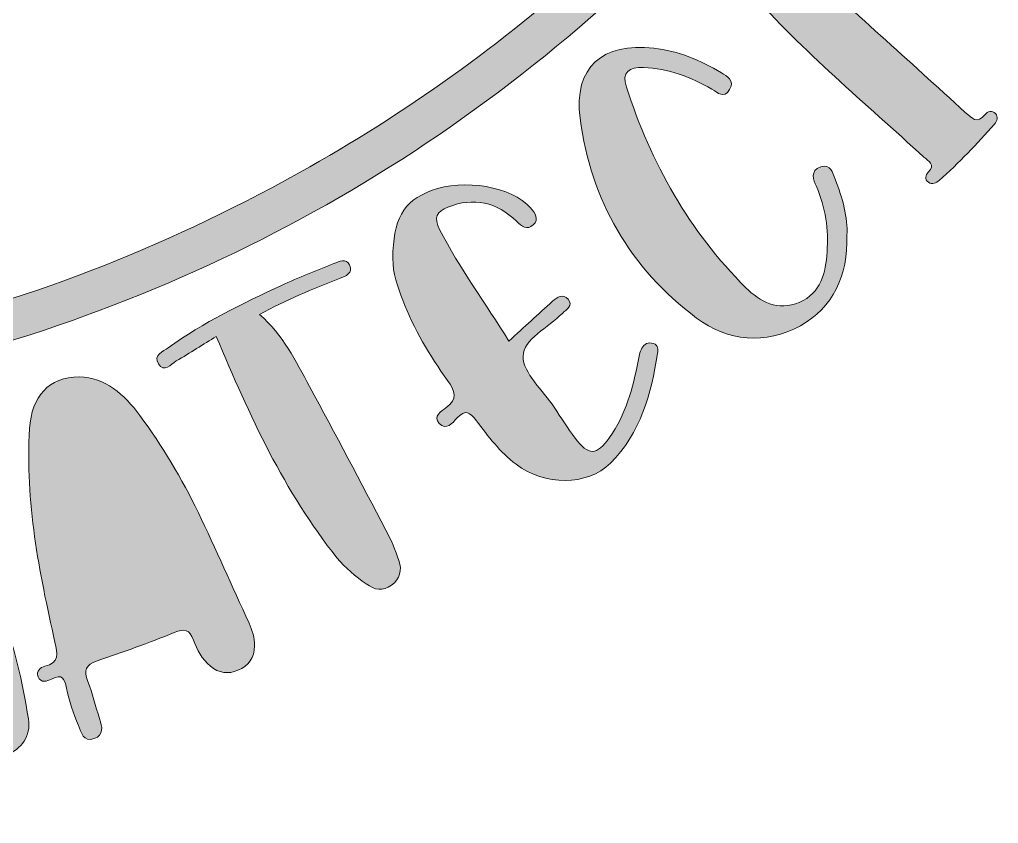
# Model space of a CAD drawing. Extents: x 99 to 981, y 16 to 1009.
# Drawn here: x 656 to 903.8, y 15.8 to 219.3 of the extents above; entities that cross this region are included whole.
import ezdxf

# ---------------------------------------------------------------- set-up
doc = ezdxf.new("R2010")
doc.units = 0
doc.header["$MEASUREMENT"] = 0
doc.layers.add('Layer 1', color=7, linetype='Continuous')

# ---------------------------------------------------------------- blocks, each defined once
blk = doc.blocks.new('block 2')
at = {"layer": 'Layer 1', "true_color": 0x202229}
h = blk.add_hatch(color=250, dxfattribs=at)
h.dxf.hatch_style = 2
edge = h.paths.add_edge_path()
edge.add_spline(control_points=[(865.43, 291.98), (853.89, 274.39), (840.32, 258.45), (825.64, 243.47), (767.9, 184.59), (698.65, 146.34), (618.23, 128.54), (572.89, 118.51), (527.06, 116.27), (480.9, 121.75), (474.98, 122.45), (469.06, 123.25), (463.14, 124.02), (459.72, 124.47), (457.42, 126.17), (457.84, 129.9), (458.29, 133.84), (461.23, 134.46), (464.5, 134.02), (479.33, 132.02), (494.17, 130.36), (509.14, 129.68), (587.59, 126.12), (661.13, 143.27), (729.47, 182.02), (782.87, 212.3), (826.93, 252.84), (861.38, 303.75), (861.93, 304.56), (862.59, 305.3), (863.19, 306.08), (866.28, 305.58), (866.55, 305.2), (865.35, 302.31), (863.76, 298.48), (860.57, 295.71), (858.19, 292.02), (859.91, 291.18), (860.72, 292.6), (861.78, 292.95), (863.18, 293.4), (864.78, 294.45), (865.43, 291.98)], knot_values=[0, 0, 0, 0, 1, 1, 1, 2, 2, 2, 3, 3, 3, 4, 4, 4, 5, 5, 5, 6, 6, 6, 7, 7, 7, 8, 8, 8, 9, 9, 9, 10, 10, 10, 11, 11, 11, 12, 12, 12, 13, 13, 13, 14, 14, 14, 14], degree=3, periodic=1)
at = {"layer": 'Layer 1', "true_color": 0x010101}
h = blk.add_hatch(color=18, dxfattribs=at)
h.dxf.hatch_style = 2
edge = h.paths.add_edge_path()
edge.add_spline(control_points=[(839.27, 227.4), (838.54, 226.81), (837.68, 226.02), (836.72, 225.38), (835.84, 224.79), (834.87, 223.48), (833.78, 224.8), (832.93, 225.83), (833.43, 227.04), (834.31, 227.95), (839.06, 232.84), (843.81, 237.75), (848.64, 242.57), (849.39, 243.32), (850.53, 244.13), (851.71, 243.15), (853.01, 242.06), (852.19, 240.88), (851.37, 240.16), (848.43, 237.59), (850.36, 236.39), (852.41, 234.57), (866.81, 221.74), (881.1, 208.78), (895.37, 195.8), (897.05, 194.27), (898.35, 192.72), (900.39, 195.27), (901.03, 196.07), (902.18, 196.37), (903, 195.48), (903.76, 194.64), (903.52, 193.67), (902.76, 192.81), (898.34, 187.83), (893.79, 182.98), (888.78, 178.59), (887.98, 177.89), (887.02, 177.47), (886.06, 178.1), (884.92, 178.85), (885.37, 179.95), (886.02, 180.66), (887.88, 182.65), (886.05, 183.42), (884.92, 184.46), (869.94, 198.14), (854.35, 211.18), (840.83, 226.4), (840.47, 226.81), (840.48, 227.77), (839.27, 227.4)], knot_values=[0, 0, 0, 0, 1, 1, 1, 2, 2, 2, 3, 3, 3, 4, 4, 4, 5, 5, 5, 6, 6, 6, 7, 7, 7, 8, 8, 8, 9, 9, 9, 10, 10, 10, 11, 11, 11, 12, 12, 12, 13, 13, 13, 14, 14, 14, 15, 15, 15, 16, 16, 16, 17, 17, 17, 17], degree=3, periodic=1)
h = blk.add_hatch(color=18, dxfattribs=at)
h.dxf.hatch_style = 2
edge = h.paths.add_edge_path()
edge.add_spline(control_points=[(865.43, 164.71), (865.64, 154.3), (861.96, 146.39), (853.63, 141.8), (844.81, 136.94), (835.29, 137.78), (827.34, 143.75), (810.56, 156.35), (800.56, 173.49), (797.88, 194.29), (796.22, 207.21), (803.59, 213.58), (816.52, 212.04), (822.73, 211.31), (828.37, 208.99), (833.65, 205.82), (835.02, 204.99), (837.16, 203.93), (835.72, 201.55), (834.23, 199.07), (832.73, 200.83), (831.25, 201.67), (825.86, 204.71), (820.21, 206.91), (813.91, 207.16), (810.27, 207.3), (808.36, 206.04), (809.61, 202.18), (815.81, 182.95), (825.5, 165.74), (839.83, 151.42), (843.33, 147.92), (847.99, 145.38), (853.36, 147.71), (858.87, 150.1), (860.03, 155.17), (860.39, 160.47), (860.78, 166.17), (860.04, 171.71), (857.7, 177.02), (856.95, 178.73), (855.97, 181.04), (858.79, 181.97), (861.32, 182.8), (861.84, 180.49), (862.45, 178.9), (864.31, 174.09), (865.69, 169.15), (865.43, 164.71)], knot_values=[0, 0, 0, 0, 1, 1, 1, 2, 2, 2, 3, 3, 3, 4, 4, 4, 5, 5, 5, 6, 6, 6, 7, 7, 7, 8, 8, 8, 9, 9, 9, 10, 10, 10, 11, 11, 11, 12, 12, 12, 13, 13, 13, 14, 14, 14, 15, 15, 15, 16, 16, 16, 16], degree=3, periodic=1)
h = blk.add_hatch(color=18, dxfattribs=at)
h.dxf.hatch_style = 2
edge = h.paths.add_edge_path()
edge.add_spline(control_points=[(779.83, 137.91), (783.77, 141.5), (787.33, 144.74), (790.9, 147.98), (792.09, 149.06), (793.58, 149.94), (794.83, 148.53), (796.31, 146.84), (794.35, 145.88), (793.41, 144.93), (789.85, 141.33), (783.44, 138.38), (783.45, 134.04), (783.45, 129.75), (788.49, 125.45), (791.33, 121.17), (793.07, 118.54), (794.73, 115.85), (796.62, 113.34), (800, 108.86), (802.08, 108.88), (805.33, 113.51), (809.41, 119.3), (811.27, 125.97), (812.57, 132.83), (812.78, 133.95), (812.99, 135.12), (813.51, 136.11), (814.08, 137.19), (815.17, 137.71), (816.45, 137.29), (817.7, 136.87), (817.63, 135.75), (817.48, 134.79), (815.91, 124.51), (813.18, 114.6), (805.56, 107.03), (799.63, 101.16), (788.9, 101.3), (781.67, 106.72), (777.63, 109.76), (774.64, 113.8), (771.65, 117.76), (770.01, 119.93), (768.85, 120.75), (766.76, 118.45), (765.58, 117.15), (764.02, 115.23), (762.23, 117.09), (760.47, 118.9), (762.89, 120.21), (763.91, 120.98), (767, 123.31), (766.27, 125.28), (764.34, 127.95), (759.78, 134.26), (755.85, 140.97), (753.01, 148.26), (751.69, 151.66), (750.48, 155.05), (750.49, 158.83), (750.52, 168.62), (753.04, 173.27), (760.19, 175.99), (768.47, 179.13), (780.58, 177.01), (785.35, 171.63), (786.55, 170.28), (787.57, 168.76), (786.02, 167.32), (784.5, 165.9), (783.08, 166.98), (781.77, 168.25), (776.77, 173.1), (770.98, 174.37), (764.43, 171.83), (761.6, 170.72), (760.75, 169.19), (762.34, 166.11), (767.35, 156.32), (773.91, 147.55), (779.83, 137.91)], knot_values=[0, 0, 0, 0, 1, 1, 1, 2, 2, 2, 3, 3, 3, 4, 4, 4, 5, 5, 5, 6, 6, 6, 7, 7, 7, 8, 8, 8, 9, 9, 9, 10, 10, 10, 11, 11, 11, 12, 12, 12, 13, 13, 13, 14, 14, 14, 15, 15, 15, 16, 16, 16, 17, 17, 17, 18, 18, 18, 19, 19, 19, 20, 20, 20, 21, 21, 21, 22, 22, 22, 23, 23, 23, 24, 24, 24, 25, 25, 25, 26, 26, 26, 27, 27, 27, 27], degree=3, periodic=1)
h = blk.add_hatch(color=18, dxfattribs=at)
h.dxf.hatch_style = 2
edge = h.paths.add_edge_path()
edge.add_spline(control_points=[(716.77, 144.67), (722.75, 139.46), (725.92, 132.82), (729.39, 126.45), (735.95, 114.38), (742.35, 102.24), (748.73, 90.08), (750.03, 87.61), (751.14, 85.01), (752.04, 82.36), (752.85, 79.98), (752.29, 77.75), (750.16, 76.13), (747.95, 74.46), (745.84, 74.95), (743.77, 76.45), (741.08, 78.41), (738.44, 80.42), (736.35, 83.05), (723.02, 99.81), (714.2, 119), (705.81, 139.08), (702.58, 137.09), (699.15, 134.95), (695.69, 132.88), (694.27, 132.03), (692.65, 129.77), (691.15, 132.19), (689.8, 134.37), (692.32, 135.29), (693.64, 136.24), (702.55, 142.67), (712.42, 147.37), (722.32, 151.99), (726.66, 154.01), (731.13, 155.75), (735.58, 157.52), (736.89, 158.04), (738.73, 158.97), (739.54, 157.18), (740.45, 155.14), (738.62, 154.34), (737.01, 153.72), (730.23, 151.09), (723.51, 148.35), (716.77, 144.67)], knot_values=[0, 0, 0, 0, 1, 1, 1, 2, 2, 2, 3, 3, 3, 4, 4, 4, 5, 5, 5, 6, 6, 6, 7, 7, 7, 8, 8, 8, 9, 9, 9, 10, 10, 10, 11, 11, 11, 12, 12, 12, 13, 13, 13, 14, 14, 14, 15, 15, 15, 15], degree=3, periodic=1)
h = blk.add_hatch(color=18, dxfattribs=at)
h.dxf.hatch_style = 2
edge = h.paths.add_edge_path()
edge.add_spline(control_points=[(671.21, 128.88), (677.66, 128.67), (682.48, 124.46), (686.43, 119.12), (692.14, 111.39), (697.07, 103.13), (701.26, 94.48), (705.72, 85.25), (709.8, 75.84), (714.09, 66.53), (714.93, 64.69), (715.55, 62.83), (715.51, 60.78), (715.46, 57.78), (713.97, 55.73), (711.29, 54.6), (708.8, 53.54), (706.46, 53.87), (704.31, 55.65), (702.17, 57.42), (700.99, 59.8), (700.04, 62.25), (699.03, 64.87), (697.82, 65.25), (695.17, 64.16), (688.75, 61.52), (682.18, 59.22), (675.62, 56.95), (672.83, 55.98), (672.13, 54.6), (673.27, 51.8), (674.5, 48.75), (675.2, 45.49), (676.27, 42.37), (676.99, 40.3), (677.34, 38.2), (674.93, 37.31), (672.19, 36.29), (671.59, 38.95), (670.91, 40.63), (669.67, 43.69), (668.56, 46.85), (667.89, 50.07), (667.36, 52.58), (666.81, 53.82), (664.07, 52.39), (662.99, 51.82), (661.4, 51.22), (660.71, 52.98), (660.17, 54.35), (661.32, 55.34), (662.4, 55.6), (666.16, 56.51), (665.62, 58.81), (664.97, 61.69), (660.97, 79.48), (657.39, 97.33), (658.55, 115.75), (659.06, 123.95), (663.33, 128.78), (671.21, 128.88)], knot_values=[0, 0, 0, 0, 1, 1, 1, 2, 2, 2, 3, 3, 3, 4, 4, 4, 5, 5, 5, 6, 6, 6, 7, 7, 7, 8, 8, 8, 9, 9, 9, 10, 10, 10, 11, 11, 11, 12, 12, 12, 13, 13, 13, 14, 14, 14, 15, 15, 15, 16, 16, 16, 17, 17, 17, 18, 18, 18, 19, 19, 19, 20, 20, 20, 20], degree=3, periodic=1)
at = {"layer": 'Layer 1', "true_color": 0xffffff}
h = blk.add_hatch(color=7, dxfattribs=at)
h.dxf.hatch_style = 2
edge = h.paths.add_edge_path()
edge.add_spline(control_points=[(581.7, 87.63), (581.7, 78.07), (581.83, 68.51), (581.67, 58.95), (581.46, 46.13), (581.02, 33.32), (580.67, 20.51), (580.65, 19.85), (580.57, 19.18), (580.46, 18.53), (580.19, 16.86), (579.41, 15.86), (577.52, 15.85), (575.03, 15.84), (575.54, 17.62), (575.55, 19), (575.6, 30.5), (575.12, 42.03), (575.95, 53.47), (576.62, 62.8), (576.39, 72.11), (576.87, 81.42), (577.07, 85.38), (577.41, 89.35), (578.05, 93.26), (578.91, 98.48), (582.74, 100.3), (587.61, 98.22), (590.98, 96.78), (593.32, 94.2), (595.32, 91.33), (600.98, 83.17), (606.73, 75.06), (611.53, 65.9), (612.27, 73.63), (612.97, 81.37), (613.76, 89.09), (614.33, 94.7), (614.69, 100.35), (615.75, 105.86), (616.84, 111.55), (621.07, 113.37), (626.19, 110.63), (632.71, 107.14), (637.34, 101.68), (640.58, 95.17), (648.93, 78.38), (655.48, 60.94), (658.25, 42.29), (658.9, 37.92), (656.67, 34.67), (652.39, 33.03), (647.85, 31.3), (644.01, 32.4), (641.28, 36.69), (637.76, 42.23), (636.54, 48.66), (634.82, 54.84), (631.18, 67.86), (627.86, 80.97), (624.35, 94.03), (623.89, 95.75), (623.11, 97.38), (621.73, 99.05), (621.73, 96.39), (621.73, 93.74), (621.74, 91.08), (621.8, 74.27), (621.4, 57.48), (618.93, 40.82), (618.43, 37.43), (618.4, 33.79), (613.73, 32.93), (608.74, 32.01), (605.09, 33.88), (602.92, 38.09), (596.95, 49.67), (591.4, 61.45), (587.53, 73.96), (586.1, 78.56), (585.41, 83.45), (583.04, 87.73), (582.59, 87.7), (582.15, 87.66), (581.7, 87.63)], knot_values=[0, 0, 0, 0, 1, 1, 1, 2, 2, 2, 3, 3, 3, 4, 4, 4, 5, 5, 5, 6, 6, 6, 7, 7, 7, 8, 8, 8, 9, 9, 9, 10, 10, 10, 11, 11, 11, 12, 12, 12, 13, 13, 13, 14, 14, 14, 15, 15, 15, 16, 16, 16, 17, 17, 17, 18, 18, 18, 19, 19, 19, 20, 20, 20, 21, 21, 21, 22, 22, 22, 23, 23, 23, 24, 24, 24, 25, 25, 25, 26, 26, 26, 27, 27, 27, 28, 28, 28, 28], degree=3, periodic=1)
at = {"layer": 'Layer 1', "lineweight": 0}
for points, knots in [([(865.43, 291.98), (853.89, 274.39), (840.32, 258.45), (825.64, 243.47), (767.9, 184.59), (698.65, 146.34), (618.23, 128.54), (572.89, 118.51), (527.06, 116.27), (480.9, 121.75), (474.98, 122.45), (469.06, 123.25), (463.14, 124.02), (459.72, 124.47), (457.42, 126.17), (457.84, 129.9), (458.29, 133.84), (461.23, 134.46), (464.5, 134.02), (479.33, 132.02), (494.17, 130.36), (509.14, 129.68), (587.59, 126.12), (661.13, 143.27), (729.47, 182.02), (782.87, 212.3), (826.93, 252.84), (861.38, 303.75), (861.93, 304.56), (862.59, 305.3), (863.19, 306.08), (866.28, 305.58), (866.55, 305.2), (865.35, 302.31), (863.76, 298.48), (860.57, 295.71), (858.19, 292.02), (859.91, 291.18), (860.72, 292.6), (861.78, 292.95), (863.18, 293.4), (864.78, 294.45), (865.43, 291.98)], [0, 0, 0, 0, 1, 1, 1, 2, 2, 2, 3, 3, 3, 4, 4, 4, 5, 5, 5, 6, 6, 6, 7, 7, 7, 8, 8, 8, 9, 9, 9, 10, 10, 10, 11, 11, 11, 12, 12, 12, 13, 13, 13, 14, 14, 14, 14]), ([(839.27, 227.4), (838.54, 226.81), (837.68, 226.02), (836.72, 225.38), (835.84, 224.79), (834.87, 223.48), (833.78, 224.8), (832.93, 225.83), (833.43, 227.04), (834.31, 227.95), (839.06, 232.84), (843.81, 237.75), (848.64, 242.57), (849.39, 243.32), (850.53, 244.13), (851.71, 243.15), (853.01, 242.06), (852.19, 240.88), (851.37, 240.16), (848.43, 237.59), (850.36, 236.39), (852.41, 234.57), (866.81, 221.74), (881.1, 208.78), (895.37, 195.8), (897.05, 194.27), (898.35, 192.72), (900.39, 195.27), (901.03, 196.07), (902.18, 196.37), (903, 195.48), (903.76, 194.64), (903.52, 193.67), (902.76, 192.81), (898.34, 187.83), (893.79, 182.98), (888.78, 178.59), (887.98, 177.89), (887.02, 177.47), (886.06, 178.1), (884.92, 178.85), (885.37, 179.95), (886.02, 180.66), (887.88, 182.65), (886.05, 183.42), (884.92, 184.46), (869.94, 198.14), (854.35, 211.18), (840.83, 226.4), (840.47, 226.81), (840.48, 227.77), (839.27, 227.4)], [0, 0, 0, 0, 1, 1, 1, 2, 2, 2, 3, 3, 3, 4, 4, 4, 5, 5, 5, 6, 6, 6, 7, 7, 7, 8, 8, 8, 9, 9, 9, 10, 10, 10, 11, 11, 11, 12, 12, 12, 13, 13, 13, 14, 14, 14, 15, 15, 15, 16, 16, 16, 17, 17, 17, 17]), ([(865.43, 164.71), (865.64, 154.3), (861.96, 146.39), (853.63, 141.8), (844.81, 136.94), (835.29, 137.78), (827.34, 143.75), (810.56, 156.35), (800.56, 173.49), (797.88, 194.29), (796.22, 207.21), (803.59, 213.58), (816.52, 212.04), (822.73, 211.31), (828.37, 208.99), (833.65, 205.82), (835.02, 204.99), (837.16, 203.93), (835.72, 201.55), (834.23, 199.07), (832.73, 200.83), (831.25, 201.67), (825.86, 204.71), (820.21, 206.91), (813.91, 207.16), (810.27, 207.3), (808.36, 206.04), (809.61, 202.18), (815.81, 182.95), (825.5, 165.74), (839.83, 151.42), (843.33, 147.92), (847.99, 145.38), (853.36, 147.71), (858.87, 150.1), (860.03, 155.17), (860.39, 160.47), (860.78, 166.17), (860.04, 171.71), (857.7, 177.02), (856.95, 178.73), (855.97, 181.04), (858.79, 181.97), (861.32, 182.8), (861.84, 180.49), (862.45, 178.9), (864.31, 174.09), (865.69, 169.15), (865.43, 164.71)], [0, 0, 0, 0, 1, 1, 1, 2, 2, 2, 3, 3, 3, 4, 4, 4, 5, 5, 5, 6, 6, 6, 7, 7, 7, 8, 8, 8, 9, 9, 9, 10, 10, 10, 11, 11, 11, 12, 12, 12, 13, 13, 13, 14, 14, 14, 15, 15, 15, 16, 16, 16, 16]), ([(779.83, 137.91), (783.77, 141.5), (787.33, 144.74), (790.9, 147.98), (792.09, 149.06), (793.58, 149.94), (794.83, 148.53), (796.31, 146.84), (794.35, 145.88), (793.41, 144.93), (789.85, 141.33), (783.44, 138.38), (783.45, 134.04), (783.45, 129.75), (788.49, 125.45), (791.33, 121.17), (793.07, 118.54), (794.73, 115.85), (796.62, 113.34), (800, 108.86), (802.08, 108.88), (805.33, 113.51), (809.41, 119.3), (811.27, 125.97), (812.57, 132.83), (812.78, 133.95), (812.99, 135.12), (813.51, 136.11), (814.08, 137.19), (815.17, 137.71), (816.45, 137.29), (817.7, 136.87), (817.63, 135.75), (817.48, 134.79), (815.91, 124.51), (813.18, 114.6), (805.56, 107.03), (799.63, 101.16), (788.9, 101.3), (781.67, 106.72), (777.63, 109.76), (774.64, 113.8), (771.65, 117.76), (770.01, 119.93), (768.85, 120.75), (766.76, 118.45), (765.58, 117.15), (764.02, 115.23), (762.23, 117.09), (760.47, 118.9), (762.89, 120.21), (763.91, 120.98), (767, 123.31), (766.27, 125.28), (764.34, 127.95), (759.78, 134.26), (755.85, 140.97), (753.01, 148.26), (751.69, 151.66), (750.48, 155.05), (750.49, 158.83), (750.52, 168.62), (753.04, 173.27), (760.19, 175.99), (768.47, 179.13), (780.58, 177.01), (785.35, 171.63), (786.55, 170.28), (787.57, 168.76), (786.02, 167.32), (784.5, 165.9), (783.08, 166.98), (781.77, 168.25), (776.77, 173.1), (770.98, 174.37), (764.43, 171.83), (761.6, 170.72), (760.75, 169.19), (762.34, 166.11), (767.35, 156.32), (773.91, 147.55), (779.83, 137.91)], [0, 0, 0, 0, 1, 1, 1, 2, 2, 2, 3, 3, 3, 4, 4, 4, 5, 5, 5, 6, 6, 6, 7, 7, 7, 8, 8, 8, 9, 9, 9, 10, 10, 10, 11, 11, 11, 12, 12, 12, 13, 13, 13, 14, 14, 14, 15, 15, 15, 16, 16, 16, 17, 17, 17, 18, 18, 18, 19, 19, 19, 20, 20, 20, 21, 21, 21, 22, 22, 22, 23, 23, 23, 24, 24, 24, 25, 25, 25, 26, 26, 26, 27, 27, 27, 27]), ([(716.77, 144.67), (722.75, 139.46), (725.92, 132.82), (729.39, 126.45), (735.95, 114.38), (742.35, 102.24), (748.73, 90.08), (750.03, 87.61), (751.14, 85.01), (752.04, 82.36), (752.85, 79.98), (752.29, 77.75), (750.16, 76.13), (747.95, 74.46), (745.84, 74.95), (743.77, 76.45), (741.08, 78.41), (738.44, 80.42), (736.35, 83.05), (723.02, 99.81), (714.2, 119), (705.81, 139.08), (702.58, 137.09), (699.15, 134.95), (695.69, 132.88), (694.27, 132.03), (692.65, 129.77), (691.15, 132.19), (689.8, 134.37), (692.32, 135.29), (693.64, 136.24), (702.55, 142.67), (712.42, 147.37), (722.32, 151.99), (726.66, 154.01), (731.13, 155.75), (735.58, 157.52), (736.89, 158.04), (738.73, 158.97), (739.54, 157.18), (740.45, 155.14), (738.62, 154.34), (737.01, 153.72), (730.23, 151.09), (723.51, 148.35), (716.77, 144.67)], [0, 0, 0, 0, 1, 1, 1, 2, 2, 2, 3, 3, 3, 4, 4, 4, 5, 5, 5, 6, 6, 6, 7, 7, 7, 8, 8, 8, 9, 9, 9, 10, 10, 10, 11, 11, 11, 12, 12, 12, 13, 13, 13, 14, 14, 14, 15, 15, 15, 15]), ([(671.21, 128.88), (677.66, 128.67), (682.48, 124.46), (686.43, 119.12), (692.14, 111.39), (697.07, 103.13), (701.26, 94.48), (705.72, 85.25), (709.8, 75.84), (714.09, 66.53), (714.93, 64.69), (715.55, 62.83), (715.51, 60.78), (715.46, 57.78), (713.97, 55.73), (711.29, 54.6), (708.8, 53.54), (706.46, 53.87), (704.31, 55.65), (702.17, 57.42), (700.99, 59.8), (700.04, 62.25), (699.03, 64.87), (697.82, 65.25), (695.17, 64.16), (688.75, 61.52), (682.18, 59.22), (675.62, 56.95), (672.83, 55.98), (672.13, 54.6), (673.27, 51.8), (674.5, 48.75), (675.2, 45.49), (676.27, 42.37), (676.99, 40.3), (677.34, 38.2), (674.93, 37.31), (672.19, 36.29), (671.59, 38.95), (670.91, 40.63), (669.67, 43.69), (668.56, 46.85), (667.89, 50.07), (667.36, 52.58), (666.81, 53.82), (664.07, 52.39), (662.99, 51.82), (661.4, 51.22), (660.71, 52.98), (660.17, 54.35), (661.32, 55.34), (662.4, 55.6), (666.16, 56.51), (665.62, 58.81), (664.97, 61.69), (660.97, 79.48), (657.39, 97.33), (658.55, 115.75), (659.06, 123.95), (663.33, 128.78), (671.21, 128.88)], [0, 0, 0, 0, 1, 1, 1, 2, 2, 2, 3, 3, 3, 4, 4, 4, 5, 5, 5, 6, 6, 6, 7, 7, 7, 8, 8, 8, 9, 9, 9, 10, 10, 10, 11, 11, 11, 12, 12, 12, 13, 13, 13, 14, 14, 14, 15, 15, 15, 16, 16, 16, 17, 17, 17, 18, 18, 18, 19, 19, 19, 20, 20, 20, 20]), ([(581.7, 87.63), (581.7, 78.07), (581.83, 68.51), (581.67, 58.95), (581.46, 46.13), (581.02, 33.32), (580.67, 20.51), (580.65, 19.85), (580.57, 19.18), (580.46, 18.53), (580.19, 16.86), (579.41, 15.86), (577.52, 15.85), (575.03, 15.84), (575.54, 17.62), (575.55, 19), (575.6, 30.5), (575.12, 42.03), (575.95, 53.47), (576.62, 62.8), (576.39, 72.11), (576.87, 81.42), (577.07, 85.38), (577.41, 89.35), (578.05, 93.26), (578.91, 98.48), (582.74, 100.3), (587.61, 98.22), (590.98, 96.78), (593.32, 94.2), (595.32, 91.33), (600.98, 83.17), (606.73, 75.06), (611.53, 65.9), (612.27, 73.63), (612.97, 81.37), (613.76, 89.09), (614.33, 94.7), (614.69, 100.35), (615.75, 105.86), (616.84, 111.55), (621.07, 113.37), (626.19, 110.63), (632.71, 107.14), (637.34, 101.68), (640.58, 95.17), (648.93, 78.38), (655.48, 60.94), (658.25, 42.29), (658.9, 37.92), (656.67, 34.67), (652.39, 33.03), (647.85, 31.3), (644.01, 32.4), (641.28, 36.69), (637.76, 42.23), (636.54, 48.66), (634.82, 54.84), (631.18, 67.86), (627.86, 80.97), (624.35, 94.03), (623.89, 95.75), (623.11, 97.38), (621.73, 99.05), (621.73, 96.39), (621.73, 93.74), (621.74, 91.08), (621.8, 74.27), (621.4, 57.48), (618.93, 40.82), (618.43, 37.43), (618.4, 33.79), (613.73, 32.93), (608.74, 32.01), (605.09, 33.88), (602.92, 38.09), (596.95, 49.67), (591.4, 61.45), (587.53, 73.96), (586.1, 78.56), (585.41, 83.45), (583.04, 87.73), (582.59, 87.7), (582.15, 87.66), (581.7, 87.63)], [0, 0, 0, 0, 1, 1, 1, 2, 2, 2, 3, 3, 3, 4, 4, 4, 5, 5, 5, 6, 6, 6, 7, 7, 7, 8, 8, 8, 9, 9, 9, 10, 10, 10, 11, 11, 11, 12, 12, 12, 13, 13, 13, 14, 14, 14, 15, 15, 15, 16, 16, 16, 17, 17, 17, 18, 18, 18, 19, 19, 19, 20, 20, 20, 21, 21, 21, 22, 22, 22, 23, 23, 23, 24, 24, 24, 25, 25, 25, 26, 26, 26, 27, 27, 27, 28, 28, 28, 28])]:
    blk.add_open_spline(points, degree=3, knots=knots, dxfattribs=at)

msp = doc.modelspace()

# ---------------------------------------------------------------- block references
at = {"layer": 'Layer 1'}
msp.add_blockref('block 2', (0, 0), dxfattribs=at)

doc.saveas('drawing.dxf')
